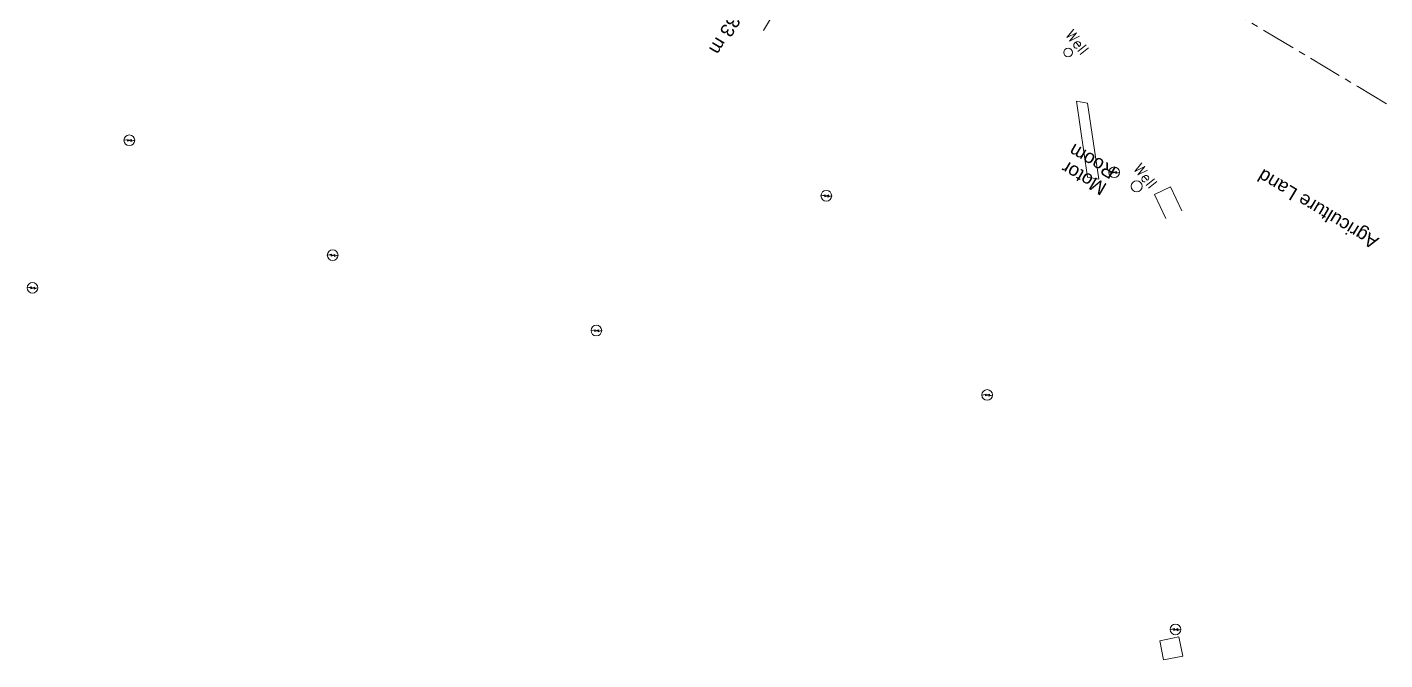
# Model space of a CAD drawing. Header units: metres. Extents: x 593168 to 611286, y 3401475 to 3412398.
# Drawn here: x 606056.2 to 606309.5, y 3404313.6 to 3404431.7 of the extents above; entities that cross this region are included whole.
import ezdxf

# ---------------------------------------------------------------- set-up
doc = ezdxf.new("R2010")
doc.units = ezdxf.units.M
doc.header["$MEASUREMENT"] = 0
doc.linetypes.add('CENTER', pattern=[2, 1.25, -0.25, 0.25, -0.25])
for name, color, linetype, lineweight in [('BRIDGE DETAILS PLAN', 7, 'Continuous', 0), ('Commercial Building Pucca', 251, 'Continuous', 0), ('DFCC BOUNDARY', 6, 'CENTER', 0), ('Electric Pole', 251, 'Continuous', 0), ('Residential Building Semipucca', 251, 'Continuous', 0), ('Side Details', 251, 'Continuous', 0), ('Text1', 251, 'Continuous', 0), ('Well', 5, 'Continuous', 0)]:
    doc.layers.add(name, color=color, linetype=linetype, lineweight=lineweight)
doc.styles.get("Standard").update_dxf_attribs({"font": 'arial.ttf'})
doc.styles.add('Style-Arial', font='arial.ttf')
doc.styles.add('Text', font='simplex.shx', dxfattribs={"height": 2})

# ---------------------------------------------------------------- blocks, each defined once
blk = doc.blocks.new('EP')
blk.add_hatch(color=8).paths.add_polyline_path([(-0.21, -0.05), (-0.21, 0.16), (-0.93, -0.01), (-0.31, 0.07), (-0.31, -0.19), (0.31, 0), (0.31, -0.24), (0.94, -0.01), (0.41, -0.1), (0.43, 0.15)])
at = {"color": 8}
for p, q in [((-0.93, -0.01), (-0.21, 0.16)), ((-0.31, 0.07), (-0.93, -0.01)), ((-0.31, -0.19), (-0.31, 0.07)), ((0.31, 0), (-0.31, -0.19)), ((-0.21, 0.16), (-0.21, -0.05)), ((-0.21, -0.05), (0.43, 0.15)), ((0.31, -0.24), (0.31, 0)), ((0.43, 0.15), (0.41, -0.1)), ((0.94, -0.01), (0.31, -0.24)), ((0.41, -0.1), (0.94, -0.01))]:
    blk.add_line(p, q, dxfattribs=at)
blk.add_circle((0, 0), 1, dxfattribs=at)

msp = doc.modelspace()

# ---------------------------------------------------------------- linework, layer by layer
at = {"layer": 'BRIDGE DETAILS PLAN', "lineweight": 13}
msp.add_line((606248.979, 3404523.7967), (606193.6161, 3404431.0942), dxfattribs=at)
at = {"layer": 'Commercial Building Pucca'}
msp.add_polyline3d([(606252.0235, 3404417.9244, 262.1213), (606254.0919, 3404417.5131, 261.7374), (606256.1873, 3404403.3278, 262.5152), (606254.085, 3404403.7458, 262.5152)], close=True, dxfattribs=at)
msp.add_polyline3d([(606268.6665, 3404395.9835, 265.4933), (606266.535, 3404400.5048, 265.4933), (606269.5589, 3404401.9304, 265.3484), (606271.6905, 3404397.4091, 265.3484)], dxfattribs=at)
at = {"layer": 'DFCC BOUNDARY', "ltscale": 5}
msp.add_lwpolyline([(606059.8883, 3404519.2146), (606080.9338, 3404554.4075), (606089.8932, 3404549.0497), (606109.2456, 3404537.4769), (606126.7631, 3404527.0009), (606144.3411, 3404516.4888), (606163.553, 3404504.9934), (606183.1741, 3404493.2531), (606200.6816, 3404482.7762), (606218.1857, 3404472.3013), (606235.3738, 3404462.014), (606252.641, 3404451.6792), (606269.7189, 3404441.4555), (606287.1046, 3404431.0476), (606304.4958, 3404420.6368), (606322.1306, 3404410.0802)], dxfattribs=at)
at = {"layer": 'Residential Building Semipucca'}
msp.add_polyline3d([(606268.2188, 3404313.5916, 262.3402), (606267.5317, 3404317.1606, 262.3442), (606271.1355, 3404317.8712, 262.3502), (606271.8226, 3404314.3022, 262.3502)], close=True, dxfattribs=at)
at = {"layer": 'Well'}
for centre, radius in [((606250.4393, 3404426.9949, 262.5772), 0.8175), ((606263.23, 3404402.0071, 265.4493), 1.0227)]:
    msp.add_circle(centre, radius, dxfattribs=at)

# ---------------------------------------------------------------- block references
at = {"layer": 'Electric Pole', "xscale": 0.9997078269144579, "yscale": 0.9997078269144579, "zscale": 0.9997078269144579}
for p in [(606075.283, 3404410.6053, 263.24), (606259.0416, 3404404.6245, 265.0784), (606205.3345, 3404400.2451, 262.2553), (606113.2272, 3404389.1566, 262.2713), (606057.2207, 3404383.0494, 262.8141), (606162.4274, 3404375.0736, 261.4435), (606235.342, 3404363.0535, 262.3832), (606270.4794, 3404319.2738, 262.1303)]:
    msp.add_blockref('EP', p, dxfattribs=at)

# ---------------------------------------------------------------- texts
at = {"layer": 'BRIDGE DETAILS PLAN', "style": 'Style-Arial'}
msp.add_text('HFL = 262.421 m, BL = 261.733 m ', height=2.5, rotation=239, dxfattribs=at).set_placement((606211.0315, 3404473.6643))
at = {"layer": 'Side Details'}
msp.add_text('Agriculture Land', height=2.5, rotation=149, dxfattribs=at).set_placement((606308.6101, 3404392.2644, 156.3202))
at = {"layer": 'Text1'}
for s, p in [('Room', (606259.5975, 3404405.4004, 156.3202)), ('Room', (606259.5975, 3404405.4004, 156.3202)), ('Motor', (606257.8588, 3404402.3453, 156.3202)), ('Motor', (606257.8588, 3404402.3453, 156.3202))]:
    msp.add_text(s, height=2.5, rotation=149.722073, dxfattribs=at).set_placement(p)
at = {"layer": 'Well', "style": 'Text'}
for p in [(606249.8161, 3404430.2336, 156.3202), (606262.533, 3404405.2581, 156.3202)]:
    msp.add_text('Well', height=1.99942, rotation=308.730802, dxfattribs=at).set_placement(p)

doc.saveas('drawing.dxf')
